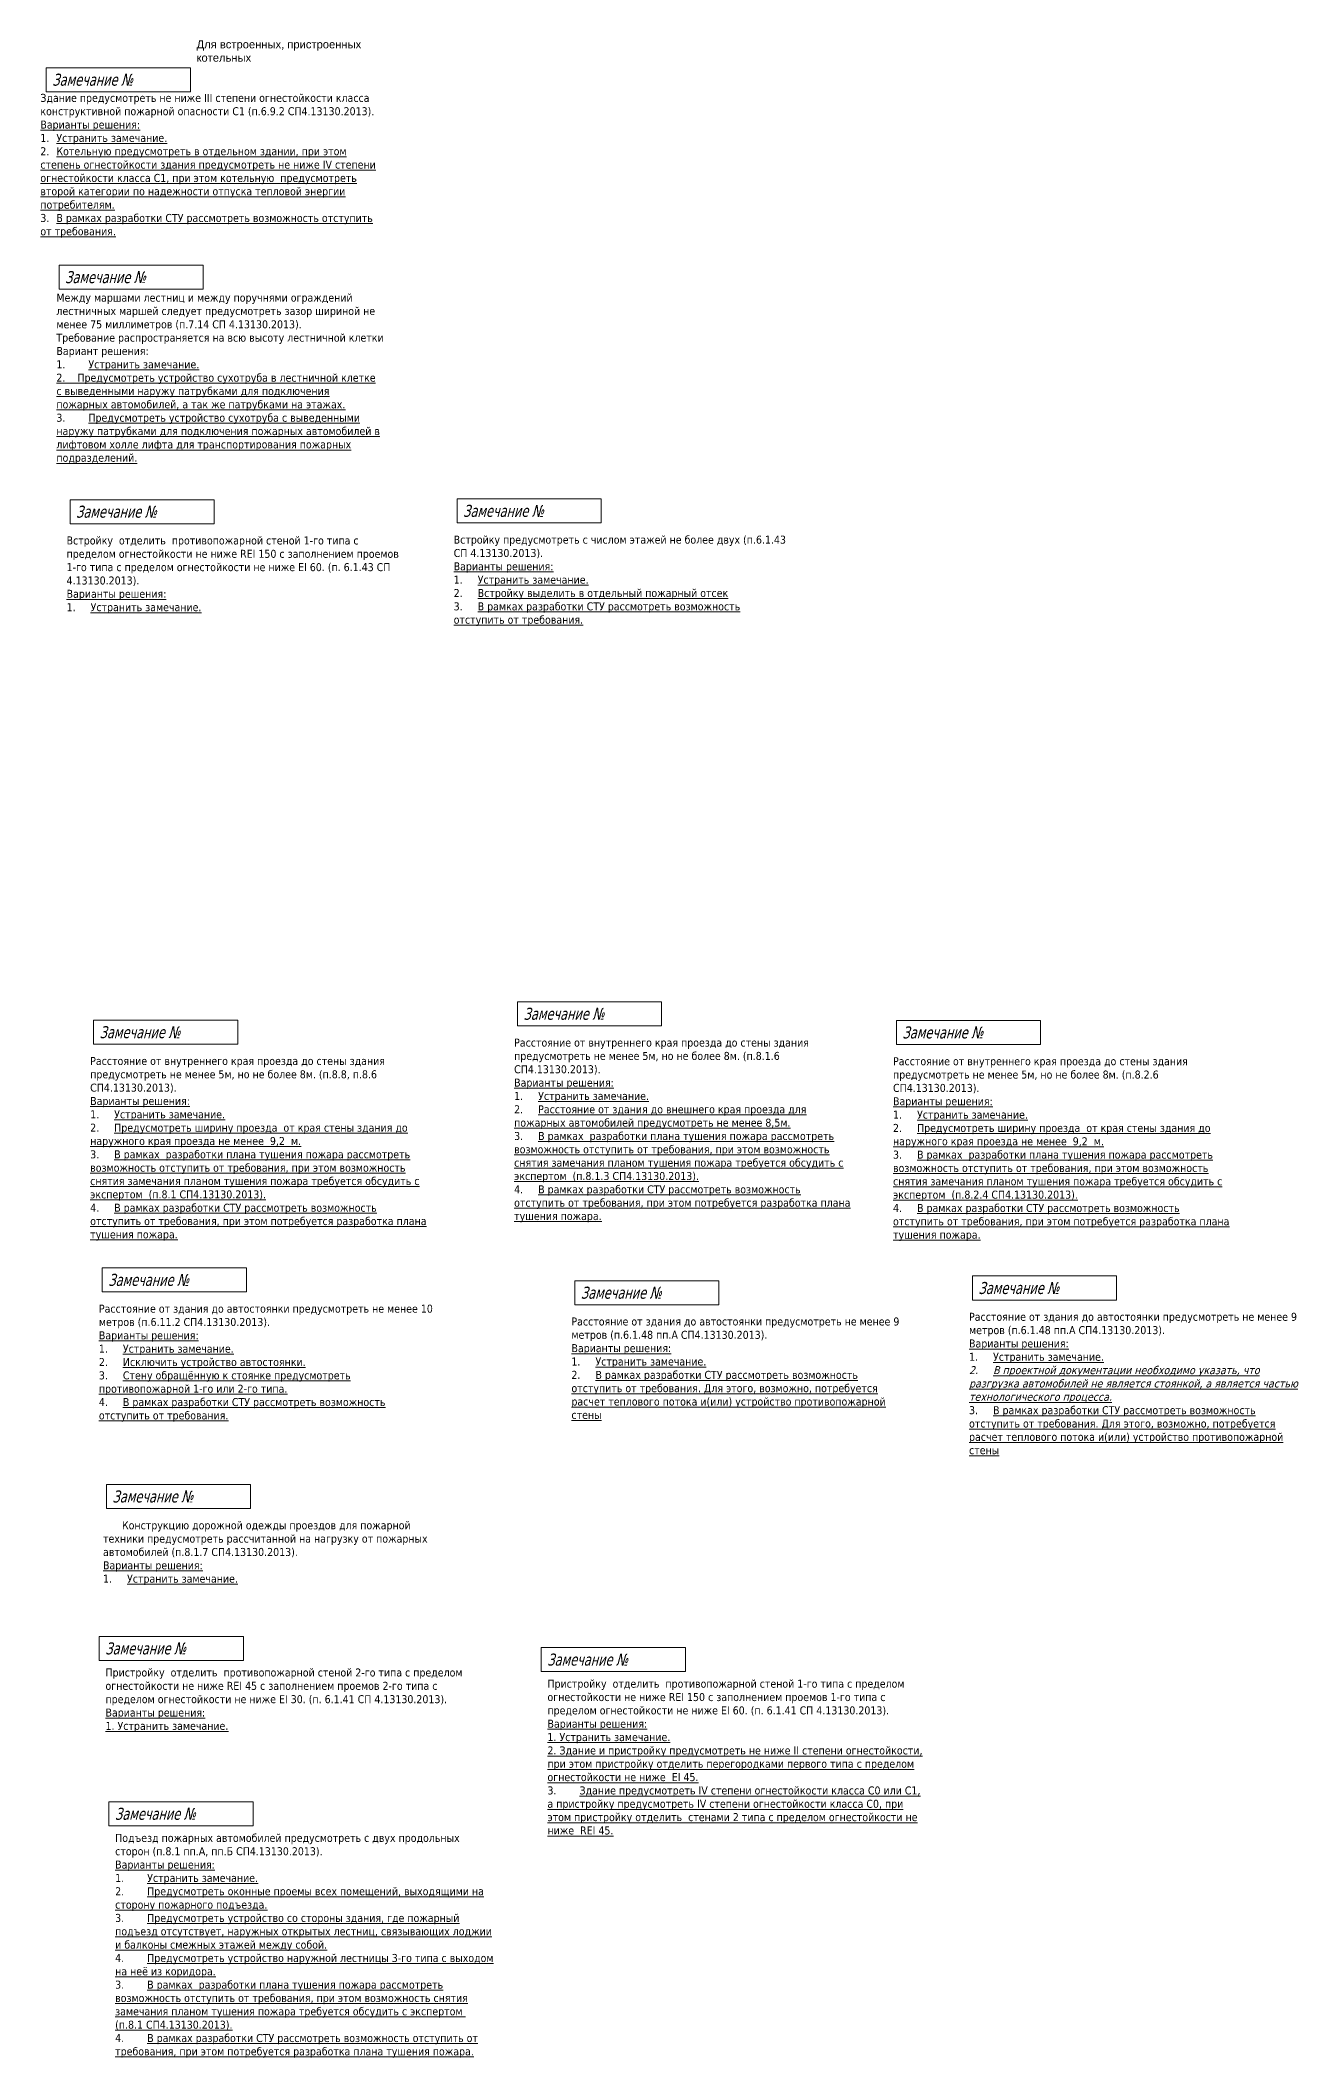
# Model space of a CAD drawing. Header units: millimetres. Extents: x -204396 to 1997851, y -2958255 to 237418.
# Drawn here: x 356387 to 450705, y -373523 to -222289 of the extents above; entities that cross this region are included whole.
import ezdxf

# ---------------------------------------------------------------- set-up
doc = ezdxf.new("R2010")
doc.units = ezdxf.units.MM
doc.layers.add('экспертиза', color=1, linetype='Continuous', lineweight=0)
doc.styles.get("Standard").update_dxf_attribs({"font": 'arial.ttf'})
doc.styles.add('ЭКСПЕРТИЗА', font='tahoma.ttf')

msp = doc.modelspace()

# ---------------------------------------------------------------- linework, layer by layer
at = {"layer": 'экспертиза', "lineweight": 0}
for points in [[(356832, -224339), (367632, -224339), (367632, -226139), (356832, -226139), (356832, -224339)], [(357791, -239143), (368591, -239143), (368591, -240943), (357791, -240943), (357791, -239143)], [(358610, -256725), (369410, -256725), (369410, -258525), (358610, -258525), (358610, -256725)], [(387624, -256664), (398424, -256664), (398424, -258464), (387624, -258464), (387624, -256664)], [(392157, -294367), (402957, -294367), (402957, -296167), (392157, -296167), (392157, -294367)], [(360379, -295745), (371179, -295745), (371179, -297545), (360379, -297545), (360379, -295745)], [(420557, -295766), (431357, -295766), (431357, -297566), (420557, -297566), (420557, -295766)], [(361031, -314314), (371831, -314314), (371831, -316114), (361031, -316114), (361031, -314314)], [(396451, -315275), (407251, -315275), (407251, -317075), (396451, -317075), (396451, -315275)], [(426256, -314923), (437056, -314923), (437056, -316723), (426256, -316723), (426256, -314923)], [(361341, -330554), (372141, -330554), (372141, -332354), (361341, -332354), (361341, -330554)], [(360805, -341942), (371605, -341942), (371605, -343742), (360805, -343742), (360805, -341942)], [(393934, -342782), (404734, -342782), (404734, -344582), (393934, -344582), (393934, -342782)], [(361530, -354342), (372330, -354342), (372330, -356142), (361530, -356142), (361530, -354342)]]:
    msp.add_lwpolyline(points, dxfattribs=at)

# ---------------------------------------------------------------- texts
at = {"layer": 'экспертиза', "lineweight": 0, "style": 'ЭКСПЕРТИЗА', "oblique": 14.99998, "width": 0.8}
for p in [(357282, -225689), (358241, -240493), (359060, -258075), (388074, -258014), (392607, -295717), (360829, -297095), (421007, -297116), (361481, -315664), (396901, -316625), (426706, -316273), (361791, -331904), (361255, -343292), (394384, -344132), (361980, -355692)]:
    msp.add_text('Замечание №', height=900, dxfattribs=at).set_placement(p)
at = {"layer": 'экспертиза', "color": 2, "insert": (368098, -222289), "char_height": 600, "width": 14933.92, "attachment_point": 1}
msp.add_mtext('Для встроенных, пристроенных котельных ', dxfattribs=at)
at = {"layer": 'экспертиза', "lineweight": 0, "ltscale": 100, "char_height": 600, "attachment_point": 1, "style": 'ЭКСПЕРТИЗА'}
for s, insert, width in [('\\pt1200;Здание предусмотреть не ниже III степени огнестойкости класса конструктивной пожарной опасности С1 (п.6.9.2 СП4.13130.2013).{\\L\\C6;\\PВарианты решения:\\P\\l1.^I\\LУстранить замечание.\\P\\l2.^I\\LКотельную предусмотреть в отдельном здании, при этом степень огнестойкости здания предусмотреть не ниже IV степени огнестойкости класса С1, при этом котельную  предусмотреть второй категории по надежности отпуска тепловой энергии потребителям.\\P\\l3.^I\\LВ рамках разработки СТУ рассмотреть возможность отступить от требования.}', (356387, -226303), 25338.67), ('Между маршами лестниц и между поручнями ограждений лестничных маршей следует предусмотреть зазор шириной не менее 75 миллиметров (п.7.14 СП 4.13130.2013).\\PТребование распространяется на всю высоту лестничной клетки\\P{\\C6;Вариант решения:\\P1.^I\\LУстранить замечание.\\P2.    Предусмотреть устройство сухотруба в лестничной клетке с выведенными наружу патрубками для подключения пожарных автомобилей, а так же патрубками на этажах.\\P\\l\\C2;3.^I\\LПредусмотреть устройство сухотруба с выведенными наружу патрубками для подключения пожарных автомобилей в лифтовом холле лифта для транспортирования пожарных подразделений.}', (357589, -241278), 24218.33), ('\\pt1200;Встройку  отделить  противопожарной стеной {\\C2;1-го} типа с пределом огнестойкости не ниже {\\C2;REI 150} с заполнением проемов {\\C2;1-го} типа с пределом огнестойкости не ниже {\\C2;EI 60.} (п. 6.1.43 СП 4.13130.2013).\\P{\\L\\C6;Варианты решения:\\P\\pt1800;\\l1.^I\\LУстранить замечание.}', (358353, -259482), 25338.67), ('\\pt4800;Встройку предусмотреть с числом этажей не более двух (п.6.1.43 СП 4.13130.2013).\\P\\ptz;{\\L\\C6;Варианты решения:\\P\\pt1800;\\l1.^I\\LУстранить замечание.\\P\\l2.^I\\LВстройку выделить в отдельный пожарный отсек\\P\\l3.^I\\LВ рамках разработки СТУ рассмотреть возможность отступить от требования.}', (387368, -259421), 25338.67), ('Расстояние от внутреннего края проезда до стены здания предусмотреть не менее 5м, но не более 8м. (п.8.1.6 СП4.13130.2013).\\P{\\L\\C6;Варианты решения:\\P\\pt1800;\\l1.^I\\LУстранить замечание.\\P\\l2.^I\\LРасстояние от здания до внешнего края проезда для пожарных автомобилей предусмотреть не менее 8,5м.\\P\\l3.^I\\LВ рамках  разработки плана тушения пожара рассмотреть возможность отступить от требования, при этом возможность снятия замечания планом тушения пожара требуется обсудить с экспертом  (п.8.1.3 СП4.13130.2013).\\P\\l4.^I\\LВ рамках разработки СТУ рассмотреть возможность отступить от требования, при этом потребуется разработка плана тушения пожара.}', (391900, -297125), 25338.67), ('Расстояние от внутреннего края проезда до стены здания предусмотреть не менее 5м, но не более 8м. (п.8.8, п.8.6 СП4.13130.2013).\\P{\\L\\C6;Варианты решения:\\P\\pt1800;\\l1.^I\\LУстранить замечание.\\P\\l2.^I\\LПредусмотреть ширину проезда  от края стены здания до наружного края проезда не менее  9,2  м.\\P\\l3.^I\\LВ рамках  разработки плана тушения пожара рассмотреть возможность отступить от требования, при этом возможность снятия замечания планом тушения пожара требуется обсудить с экспертом  (п.8.1 СП4.13130.2013).\\P\\l4.^I\\LВ рамках разработки СТУ рассмотреть возможность отступить от требования, при этом потребуется разработка плана тушения пожара.}', (360122, -298502), 25338.67), ('Расстояние от внутреннего края проезда до стены здания предусмотреть не менее 5м, но не более 8м. (п.8.2.6 СП4.13130.2013).\\P{\\L\\C6;Варианты решения:\\P\\pt1800;\\l1.^I\\LУстранить замечание.\\P\\l2.^I\\LПредусмотреть ширину проезда  от края стены здания до наружного края проезда не менее  9,2  м.\\P\\l3.^I\\LВ рамках  разработки плана тушения пожара рассмотреть возможность отступить от требования, при этом возможность снятия замечания планом тушения пожара требуется обсудить с экспертом  (п.8.2.4 СП4.13130.2013).\\P\\l4.^I\\LВ рамках разработки СТУ рассмотреть возможность отступить от требования, при этом потребуется разработка плана тушения пожара.}', (420301, -298523), 25338.67), ('Расстояние от здания до автостоянки предусмотреть не менее 10 метров (п.6.11.2 СП4.13130.2013).\\P{\\L\\C6;Варианты решения:\\P\\pt1800;\\l1.^I\\LУстранить замечание.\\P\\l2.^I\\LИсключить устройство автостоянки.\\P\\l3.^I\\LСтену обращённую к стоянке предусмотреть противопожарной 1-го или 2-го типа.\\P\\l4.^I\\LВ рамках разработки СТУ рассмотреть возможность отступить от требования.}', (360774, -317072), 25338.67), ('Расстояние от здания до автостоянки предусмотреть не менее 9 метров (п.6.1.48 пп.А СП4.13130.2013).\\P{\\L\\C6;Варианты решения:\\P\\pt1800;\\l1.^I\\LУстранить замечание.\\P\\l2.^I\\LВ рамках разработки СТУ рассмотреть возможность отступить от требования. Для этого, возможно, потребуется расчет теплового потока и(или) устройство противопожарной стены}', (396195, -318033), 25338.67), ('Расстояние от здания до автостоянки предусмотреть не менее 9 метров (п.6.1.48 пп.А СП4.13130.2013).\\P{\\L\\C6;Варианты решения:\\P\\pt1800;\\l1.^I\\LУстранить замечание.\\P\\fTahoma|b0|i1|c204|p34;\\l2.^I\\LВ проектной документации необходимо указать, что разгрузка автомобилей не является стоянкой, а является частью технологического процесса.\\fTahoma|b0|i0|c204|p34;\\P\\l3.^I\\LВ рамках разработки СТУ рассмотреть возможность отступить от требования. Для этого, возможно, потребуется расчет теплового потока и(или) устройство противопожарной стены}', (425999, -317681), 25338.67), ('\\pi1420.002;Конструкцию дорожной одежды проездов для пожарной техники предусмотреть рассчитанной на нагрузку от пожарных автомобилей (п.8.1.7 СП4.13130.2013).\\P\\pi0;{\\L\\C6;Варианты решения:\\P\\pt1800;\\l1.^I\\LУстранить замечание.}', (361084, -333312), 25338.67), ('Пристройку  отделить  противопожарной стеной 2-го типа с пределом огнестойкости не ниже REI 45 с заполнением проемов 2-го типа с пределом огнестойкости не ниже EI 30. (п. 6.1.41 СП 4.13130.2013).\\P{\\L\\C6;Варианты решения:\\P1. Устранить замечание.}', (361269, -344348), 28419.46), ('Пристройку  отделить  противопожарной стеной 1-го типа с пределом огнестойкости не ниже REI 150 с заполнением проемов 1-го типа с пределом огнестойкости не ниже EI 60. (п. 6.1.41 СП 4.13130.2013).\\P{\\L\\C6;Варианты решения:\\P1. Устранить замечание.\\P2. Здание и пристройку предусмотреть не ниже II степени огнестойкости, при этом пристройку отделить перегородками первого типа с пределом огнестойкости не ниже  EI 45.\\P\\l3.^I\\LЗдание предусмотреть IV степени огнестойкости класса С0 или С1, а пристройку предусмотреть IV степени огнестойкости класса С0, при этом пристройку отделить  стенами 2 типа с пределом огнестойкости не ниже  REI 45.}', (394398, -345188), 28419.46), ('Подъезд пожарных автомобилей предусмотреть с двух продольных сторон (п.8.1 пп.А, пп.Б СП4.13130.2013).\\P{\\L\\C6;Варианты решения:\\P\\l1.^I\\LУстранить замечание.\\P\\l2.^I\\LПредусмотреть оконные проемы всех помещений, выходящими на сторону пожарного подъезда.\\P\\l3.^I\\LПредусмотреть устройство со стороны здания, где пожарный подъезд отсутствует, наружных открытых лестниц, связывающих лоджии и балконы смежных этажей между собой.\\P\\l4.^I\\LПредусмотреть устройство наружной лестницы 3-го типа с выходом на неё из коридора.\\P\\l3.^I\\LВ рамках  разработки плана тушения пожара рассмотреть возможность отступить от требования, при этом возможность снятия замечания планом тушения пожара требуется обсудить с экспертом  (п.8.1 СП4.13130.2013).\\P\\l4.^I\\LВ рамках разработки СТУ рассмотреть возможность отступить от требования, при этом потребуется разработка плана тушения пожара.}', (361994, -356748), 28419.46)]:
    msp.add_mtext(s, dxfattribs=dict(at, insert=insert, width=width))

doc.saveas('drawing.dxf')
